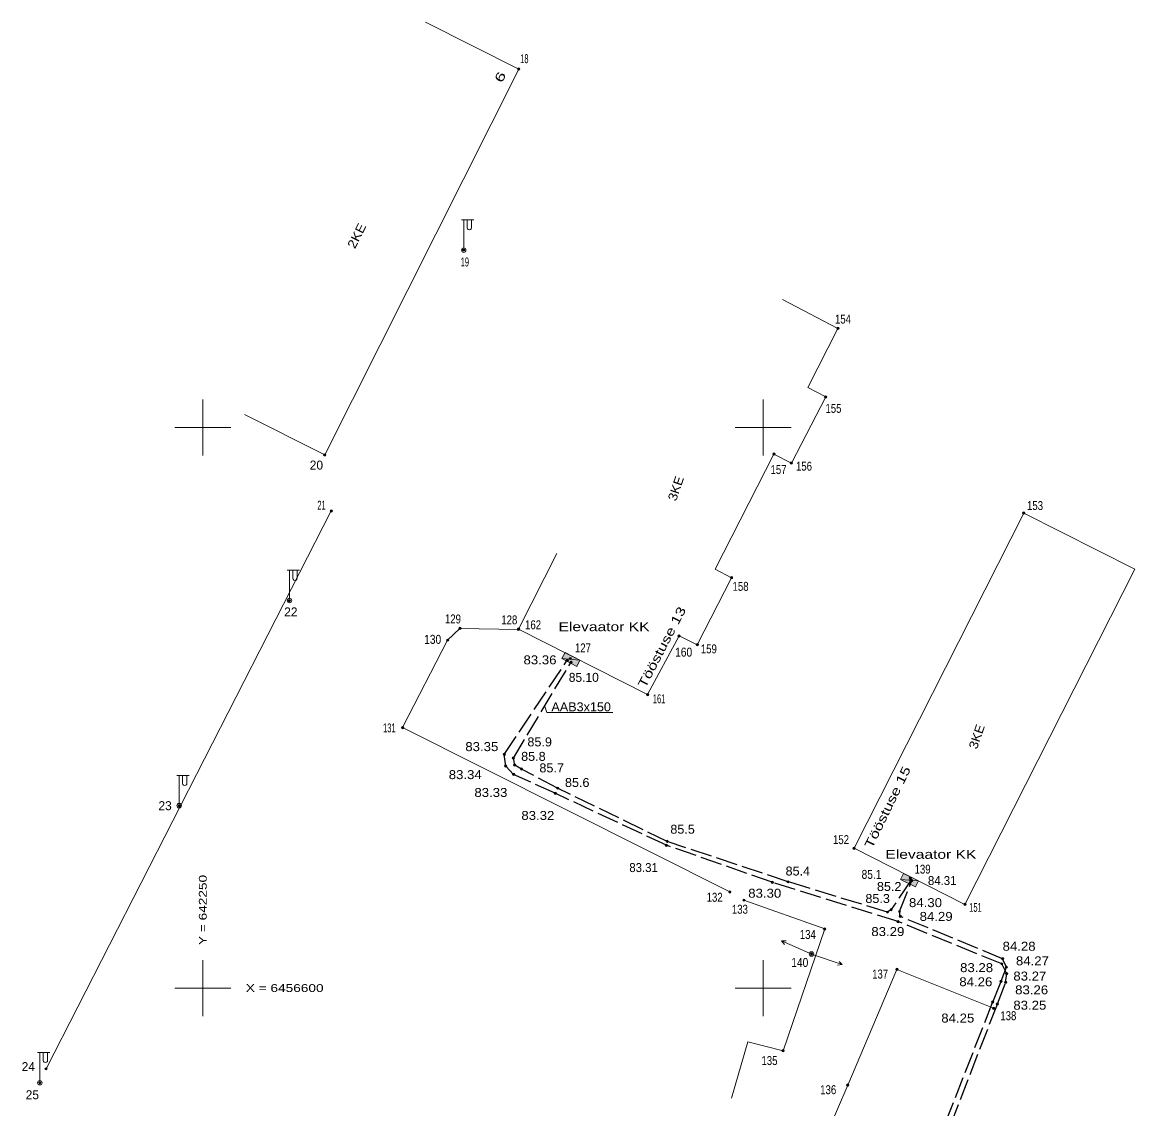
# Model space of a CAD drawing. Extents: x 642048 to 642352, y 6456237 to 6456686.
# Drawn here: x 642233.9 to 642333.1, y 6456589.2 to 6456686.2 of the extents above; entities that cross this region are included whole.
import ezdxf
from ezdxf.enums import TextEntityAlignment as Align

# ---------------------------------------------------------------- set-up
doc = ezdxf.new("R2010")
doc.units = 0
doc.header["$LTSCALE"] = 0.32
doc.header["$PDMODE"] = 32
doc.header["$PDSIZE"] = 0.16
doc.linetypes.add('LONG_DASHED', pattern=[7.5, 6, -1.5])
for name, color, linetype, lineweight in [('1', 7, 'Continuous', 13), ('11', 7, 'Continuous', 13), ('12', 7, 'Continuous', 13), ('21', 7, 'Continuous', 13), ('27', 7, 'Continuous', 13), ('28', 7, 'Continuous', 13), ('49', 7, 'Continuous', 13), ('54', 7, 'Continuous', 13), ('61', 7, 'Continuous', 13)]:
    doc.layers.add(name, color=color, linetype=linetype, lineweight=lineweight)
doc.layers.add('57', color=7, linetype='Continuous')
doc.layers.add('62', color=7, linetype='Continuous')

msp = doc.modelspace()

# ---------------------------------------------------------------- hatches: boundary and pattern name
at = {"layer": '27'}
for points in [[(642282.04, 6456629.4), (642282.32, 6456629.93), (642283.65, 6456629.24)], [(642282.04, 6456629.4), (642283.65, 6456629.24), (642283.37, 6456628.7)], [(642312.24, 6456609.68), (642312.5, 6456610.22), (642313.85, 6456609.56)], [(642312.24, 6456609.68), (642313.85, 6456609.56), (642313.59, 6456609.02)]]:
    msp.add_hatch(color=256, dxfattribs=at).paths.add_polyline_path(points)
at = {"layer": '54'}
for points in [[(642278.29, 6456681.99, 1), (642278.09, 6456681.99, 1)], [(642273.38, 6456665.84, 1), (642273.18, 6456665.84, 1)], [(642306.76, 6456658.86, 1), (642306.56, 6456658.86, 1)], [(642305.67, 6456652.74, 1), (642305.47, 6456652.74, 1)], [(642260.98, 6456647.57, 1), (642260.78, 6456647.57, 1)], [(642301.05, 6456647.64, 1), (642300.85, 6456647.64, 1)], [(642302.61, 6456646.84, 1), (642302.41, 6456646.84, 1)], [(642261.56, 6456642.57, 1), (642261.36, 6456642.57, 1)], [(642323.34, 6456642.38, 1), (642323.14, 6456642.38, 1)], [(642297.27, 6456636.61, 1), (642297.07, 6456636.61, 1)], [(642257.83, 6456634.57, 1), (642257.63, 6456634.57, 1)], [(642273.04, 6456632.09, 1), (642272.84, 6456632.09, 1)], [(642278.24, 6456632, 1), (642278.04, 6456632, 1)], [(642278.27, 6456632.03, 1), (642278.07, 6456632.03, 1)], [(642271.94, 6456631.04, 1), (642271.74, 6456631.04, 1)], [(642292.59, 6456631.42, 1), (642292.39, 6456631.42, 1)], [(642294.21, 6456630.63, 1), (642294.01, 6456630.63, 1)], [(642282.62, 6456629.24, 1), (642282.42, 6456629.24, 1)], [(642282.88, 6456629.4, 1), (642282.68, 6456629.4, 1)], [(642282.95, 6456629.07, 1), (642282.75, 6456629.07, 1)], [(642289.78, 6456626.18, 1), (642289.58, 6456626.18, 1)], [(642267.93, 6456623.24, 1), (642267.73, 6456623.24, 1)], [(642277, 6456620.85, 1), (642276.8, 6456620.85, 1)], [(642277.81, 6456620.52, 1), (642277.61, 6456620.52, 1)], [(642277.12, 6456619.81, 1), (642276.92, 6456619.81, 1)], [(642277.93, 6456619.9, 1), (642277.73, 6456619.9, 1)], [(642278.53, 6456619.54, 1), (642278.33, 6456619.54, 1)], [(642277.83, 6456619.06, 1), (642277.63, 6456619.06, 1)], [(642281.54, 6456617.38, 1), (642281.34, 6456617.38, 1)], [(642281.75, 6456617.83, 1), (642281.55, 6456617.83, 1)], [(642247.99, 6456616.27, 1), (642247.79, 6456616.27, 1)], [(642291.46, 6456612.74, 1), (642291.26, 6456612.74, 1)], [(642291.53, 6456613.08, 1), (642291.33, 6456613.08, 1)], [(642308.2, 6456612.47, 1), (642308, 6456612.47, 1)], [(642300.9, 6456609.44, 1), (642300.7, 6456609.44, 1)], [(642302.31, 6456609.48, 1), (642302.11, 6456609.48, 1)], [(642313.22, 6456609.81, 1), (642313.02, 6456609.81, 1)], [(642313.25, 6456609.6, 1), (642313.05, 6456609.6, 1)], [(642313.34, 6456609.59, 1), (642313.14, 6456609.59, 1)], [(642297.12, 6456608.57, 1), (642296.92, 6456608.57, 1)], [(642298.37, 6456607.84, 1), (642298.17, 6456607.84, 1)], [(642318.09, 6456607.46, 1), (642317.89, 6456607.46, 1)], [(642311.18, 6456606.77, 1), (642310.98, 6456606.77, 1)], [(642311.51, 6456607, 1), (642311.31, 6456607, 1)], [(642312.25, 6456606.83, 1), (642312.05, 6456606.83, 1)], [(642312.32, 6456606.39, 1), (642312.12, 6456606.39, 1)], [(642305.58, 6456605.27, 1), (642305.38, 6456605.27, 1)], [(642312.12, 6456605.93, 1), (642311.92, 6456605.93, 1)], [(642304.4, 6456603.04, 1), (642304.2, 6456603.04, 1)], [(642321.45, 6456602.61, 1), (642321.25, 6456602.61, 1)], [(642312.02, 6456601.66, 1), (642311.82, 6456601.66, 1)], [(642321.38, 6456602.16, 1), (642321.18, 6456602.16, 1)], [(642321.79, 6456601.86, 1), (642321.59, 6456601.86, 1)], [(642321.82, 6456601.28, 1), (642321.62, 6456601.28, 1)], [(642321.31, 6456600.6, 1), (642321.11, 6456600.6, 1)], [(642321.72, 6456600.51, 1), (642321.52, 6456600.51, 1)], [(642320.57, 6456598.75, 1), (642320.37, 6456598.75, 1)], [(642320.99, 6456598.58, 1), (642320.79, 6456598.58, 1)], [(642320.65, 6456598.19, 1), (642320.45, 6456598.19, 1)], [(642301.87, 6456594.41, 1), (642301.67, 6456594.41, 1)], [(642236.12, 6456592.79, 1), (642235.92, 6456592.79, 1)], [(642235.56, 6456591.55, 1), (642235.36, 6456591.55, 1)], [(642307.63, 6456591.34, 1), (642307.43, 6456591.34, 1)]]:
    msp.add_hatch(color=256, dxfattribs=at).paths.add_polyline_path(points)

# ---------------------------------------------------------------- linework, layer by layer
at = {"layer": '1'}
for p, q in [((642269.88, 6456686.17), (642278.19, 6456681.99)), ((642278.19, 6456681.99), (642260.88, 6456647.57)), ((642301.73, 6456661.42), (642306.66, 6456658.86)), ((642306.66, 6456658.86), (642303.97, 6456653.57)), ((642303.97, 6456653.57), (642305.57, 6456652.74)), ((642253.71, 6456651.18), (642260.88, 6456647.57)), ((642300.95, 6456647.64), (642295.72, 6456637.36)), ((642333.14, 6456637.37), (642323.24, 6456642.38)), ((642281.59, 6456638.77), (642278.17, 6456632.03)), ((642295.72, 6456637.36), (642297.17, 6456636.61)), ((642333.14, 6456637.37), (642317.99, 6456607.46))]:
    msp.add_line(p, q, dxfattribs=at)
for points in [[(642305.57, 6456652.74), (642302.51, 6456646.84), (642300.95, 6456647.64)], [(642317.99, 6456607.46), (642308.1, 6456612.47), (642323.24, 6456642.38)], [(642297.17, 6456636.61), (642294.11, 6456630.63), (642292.49, 6456631.42), (642289.68, 6456626.18), (642278.17, 6456632.03)]]:
    msp.add_lwpolyline(points, dxfattribs=at)
at = {"layer": '11'}
for p, q in [((642273.08, 6456668.54), (642274.18, 6456668.54)), ((642273.28, 6456668.54), (642273.28, 6456666.04)), ((642273.58, 6456668.54), (642273.58, 6456667.84)), ((642273.98, 6456668.54), (642273.98, 6456667.84)), ((642257.53, 6456637.27), (642258.63, 6456637.27)), ((642257.73, 6456637.27), (642257.73, 6456634.77)), ((642258.03, 6456637.27), (642258.03, 6456636.57)), ((642258.43, 6456637.27), (642258.43, 6456636.57)), ((642247.69, 6456618.97), (642248.79, 6456618.97)), ((642247.89, 6456618.97), (642247.89, 6456616.47)), ((642248.19, 6456618.97), (642248.19, 6456618.27)), ((642248.59, 6456618.97), (642248.59, 6456618.27)), ((642235.26, 6456594.25), (642236.36, 6456594.25)), ((642235.46, 6456594.25), (642235.46, 6456591.75)), ((642235.76, 6456594.25), (642235.76, 6456593.55)), ((642236.16, 6456594.25), (642236.16, 6456593.55))]:
    msp.add_line(p, q, dxfattribs=at)
for centre in [(642273.28, 6456665.84), (642257.73, 6456634.57), (642247.89, 6456616.27), (642235.46, 6456591.55)]:
    msp.add_circle(centre, 0.2, dxfattribs=at)
for centre in [(642273.78, 6456667.84), (642258.23, 6456636.57), (642248.39, 6456618.27), (642235.96, 6456593.55)]:
    msp.add_arc(centre, 0.2, 179.93931, 0.0607, dxfattribs=at)
at = {"layer": '12'}
for p, q in [((642304.12, 6456603.12), (642301.64, 6456604.2)), ((642304.49, 6456602.97), (642307.04, 6456602.09))]:
    msp.add_line(p, q, dxfattribs=at)
for points in [[(642301.9, 6456603.89), (642301.64, 6456604.2), (642302.05, 6456604.22)], [(642306.76, 6456602.38), (642307.04, 6456602.09), (642306.63, 6456602.04)]]:
    msp.add_lwpolyline(points, dxfattribs=at)
msp.add_circle((642304.3, 6456603.04), 0.2, dxfattribs=at)
msp.add_circle((642304.3, 6456603.04), 0.2, dxfattribs=at)
at = {"layer": '21', "linetype": 'LONG_DASHED', "lineweight": 25}
for points in [[(642283.92, 6456520.34), (642289.99, 6456529.3), (642295.18, 6456537.44), (642300.85, 6456546.27), (642305.71, 6456556.08), (642309.73, 6456566.95), (642312.63, 6456576.16), (642312.96, 6456578.5), (642316.73, 6456587.82), (642320.89, 6456598.58), (642321.62, 6456600.51), (642321.72, 6456601.28), (642321.28, 6456602.16), (642312.02, 6456605.93), (642300.8, 6456609.44), (642291.36, 6456612.74), (642281.44, 6456617.38), (642277.73, 6456619.06), (642277.02, 6456619.81), (642276.9, 6456620.85), (642282.52, 6456629.24)], [(642313.15, 6456609.6), (642311.41, 6456607), (642311.08, 6456606.77), (642302.21, 6456609.48), (642291.43, 6456613.08), (642281.65, 6456617.83), (642278.43, 6456619.54), (642277.83, 6456619.9), (642277.71, 6456620.52), (642282.85, 6456629.07)], [(642283.59, 6456520.78), (642289.56, 6456529.91), (642294.6, 6456537.74), (642300.72, 6456547.13), (642305.29, 6456556.36), (642309.32, 6456567.25), (642312.3, 6456576.25), (642312.59, 6456578.66), (642316.27, 6456587.99), (642320.47, 6456598.75), (642321.21, 6456600.6), (642321.69, 6456601.86), (642321.35, 6456602.61), (642312.22, 6456606.39), (642312.15, 6456606.83), (642313.24, 6456609.59)]]:
    msp.add_lwpolyline(points, dxfattribs=at)
at = {"layer": '21'}
msp.add_lwpolyline([(642286.57, 6456624.59), (642280.69, 6456624.59), (642280.5, 6456625.11)], dxfattribs=at)
at = {"layer": '27'}
for points in [[(642282.04, 6456629.4), (642282.32, 6456629.93), (642283.65, 6456629.24)], [(642282.04, 6456629.4), (642283.65, 6456629.24), (642283.37, 6456628.7)], [(642312.24, 6456609.68), (642312.5, 6456610.22), (642313.85, 6456609.56)], [(642312.24, 6456609.68), (642313.85, 6456609.56), (642313.59, 6456609.02)]]:
    msp.add_lwpolyline(points, close=True, dxfattribs=at)
at = {"layer": '28'}
for p, q in [((642261.46, 6456642.57), (642236.02, 6456592.79)), ((642278.14, 6456632), (642272.94, 6456632.09)), ((642307.53, 6456591.34), (642304.92, 6456585.21))]:
    msp.add_line(p, q, dxfattribs=at)
for points in [[(642272.94, 6456632.09), (642271.84, 6456631.04), (642267.83, 6456623.24), (642297.02, 6456608.57)], [(642298.27, 6456607.84), (642305.48, 6456605.27), (642301.77, 6456594.41), (642298.62, 6456595.19), (642297.17, 6456590.17)], [(642307.53, 6456591.34), (642311.92, 6456601.66), (642320.55, 6456598.19)]]:
    msp.add_lwpolyline(points, dxfattribs=at)
at = {"layer": '54'}
for centre in [(642278.19, 6456681.99), (642273.28, 6456665.84), (642306.66, 6456658.86), (642305.57, 6456652.74), (642260.88, 6456647.57), (642300.95, 6456647.64), (642302.51, 6456646.84), (642261.46, 6456642.57), (642323.24, 6456642.38), (642297.17, 6456636.61), (642257.73, 6456634.57), (642272.94, 6456632.09), (642278.14, 6456632), (642278.17, 6456632.03), (642271.84, 6456631.04), (642292.49, 6456631.42), (642294.11, 6456630.63), (642282.52, 6456629.24), (642282.78, 6456629.4), (642282.85, 6456629.07), (642289.68, 6456626.18), (642267.83, 6456623.24), (642276.9, 6456620.85), (642277.71, 6456620.52), (642277.02, 6456619.81), (642277.83, 6456619.9), (642278.43, 6456619.54), (642277.73, 6456619.06), (642281.44, 6456617.38), (642281.65, 6456617.83), (642247.89, 6456616.27), (642291.36, 6456612.74), (642291.43, 6456613.08), (642308.1, 6456612.47), (642300.8, 6456609.44), (642302.21, 6456609.48), (642313.12, 6456609.81), (642313.15, 6456609.6), (642313.24, 6456609.59), (642297.02, 6456608.57), (642298.27, 6456607.84), (642317.99, 6456607.46), (642311.08, 6456606.77), (642311.41, 6456607), (642312.15, 6456606.83), (642312.22, 6456606.39), (642305.48, 6456605.27), (642312.02, 6456605.93), (642304.3, 6456603.04), (642321.35, 6456602.61), (642311.92, 6456601.66), (642321.28, 6456602.16), (642321.69, 6456601.86), (642321.72, 6456601.28), (642321.21, 6456600.6), (642321.62, 6456600.51), (642320.47, 6456598.75), (642320.89, 6456598.58), (642320.55, 6456598.19), (642301.77, 6456594.41), (642236.02, 6456592.79), (642235.46, 6456591.55), (642307.53, 6456591.34)]:
    msp.add_circle(centre, 0.1, dxfattribs=at)
for p in [(642278.19, 6456681.99), (642273.28, 6456665.84), (642306.66, 6456658.86), (642305.57, 6456652.74), (642260.88, 6456647.57), (642300.95, 6456647.64), (642302.51, 6456646.84), (642261.46, 6456642.57), (642323.24, 6456642.38), (642297.17, 6456636.61), (642257.73, 6456634.57), (642272.94, 6456632.09), (642278.14, 6456632), (642278.17, 6456632.03), (642271.84, 6456631.04), (642292.49, 6456631.42), (642294.11, 6456630.63), (642282.52, 6456629.24), (642282.78, 6456629.4), (642282.85, 6456629.07), (642289.68, 6456626.18), (642267.83, 6456623.24), (642276.9, 6456620.85), (642277.71, 6456620.52), (642277.02, 6456619.81), (642277.83, 6456619.9), (642278.43, 6456619.54), (642277.73, 6456619.06), (642281.44, 6456617.38), (642281.65, 6456617.83), (642247.89, 6456616.27), (642291.36, 6456612.74), (642291.43, 6456613.08), (642308.1, 6456612.47), (642300.8, 6456609.44), (642302.21, 6456609.48), (642313.12, 6456609.81), (642313.15, 6456609.6), (642313.24, 6456609.59), (642297.02, 6456608.57), (642298.27, 6456607.84), (642317.99, 6456607.46), (642311.08, 6456606.77), (642311.41, 6456607), (642312.15, 6456606.83), (642312.22, 6456606.39), (642305.48, 6456605.27), (642312.02, 6456605.93), (642304.3, 6456603.04), (642321.35, 6456602.61), (642311.92, 6456601.66), (642321.28, 6456602.16), (642321.69, 6456601.86), (642321.72, 6456601.28), (642321.21, 6456600.6), (642321.62, 6456600.51), (642320.47, 6456598.75), (642320.89, 6456598.58), (642320.55, 6456598.19), (642301.77, 6456594.41), (642236.02, 6456592.79), (642235.46, 6456591.55), (642307.53, 6456591.34)]:
    msp.add_point(p, dxfattribs=at)
at = {"layer": '61'}
for p, q in [((642250, 6456652.5), (642250, 6456647.5)), ((642300, 6456652.5), (642300, 6456647.5)), ((642247.5, 6456650), (642252.5, 6456650)), ((642297.5, 6456650), (642302.5, 6456650)), ((642250, 6456602.5), (642250, 6456597.5)), ((642300, 6456602.5), (642300, 6456597.5)), ((642247.5, 6456600), (642252.5, 6456600)), ((642297.5, 6456600), (642302.5, 6456600))]:
    msp.add_line(p, q, dxfattribs=at)

# ---------------------------------------------------------------- texts
at = {"layer": '21', "width": 1.05}
msp.add_text('AAB3x150', height=0.8, dxfattribs=at).set_placement((642281.1, 6456624.69))
at = {"layer": '49'}
for s, width, p in [('83.36', 1.1, (642278.61, 6456628.88)), ('85.9', 1.05, (642278.96, 6456621.56)), ('83.35', 1.1, (642273.42, 6456621.14)), ('85.8', 1.05, (642278.4, 6456620.27)), ('83.34', 1.1, (642271.94, 6456618.64)), ('85.7', 1.05, (642280.03, 6456619.24)), ('85.6', 1.05, (642282.31, 6456617.94)), ('83.33', 1.1, (642274.23, 6456617.05)), ('83.32', 1.1, (642278.42, 6456615)), ('85.5', 1.05, (642291.71, 6456613.77)), ('83.31', 0.95, (642288.05, 6456610.35)), ('85.4', 1.05, (642301.99, 6456610.04)), ('85.1', 0.85, (642308.77, 6456609.74)), ('85.2', 1.05, (642310.14, 6456608.66)), ('84.31', 0.95, (642314.69, 6456609.19)), ('83.30', 1.1, (642298.66, 6456608.06)), ('85.3', 1.05, (642309.11, 6456607.59)), ('84.30', 1.1, (642313, 6456607.22)), ('84.29', 1.1, (642313.95, 6456605.99)), ('83.29', 1.1, (642309.64, 6456604.64)), ('84.28', 1.1, (642321.35, 6456603.33)), ('84.27', 1.1, (642322.54, 6456602.03)), ('83.28', 1.1, (642317.56, 6456601.42)), ('83.27', 1.1, (642322.31, 6456600.67)), ('84.26', 1.1, (642317.49, 6456600.16)), ('83.26', 1.1, (642322.47, 6456599.44)), ('83.25', 1.1, (642322.31, 6456598.07)), ('84.25', 1.1, (642315.88, 6456596.92))]:
    msp.add_text(s, height=0.8, dxfattribs=dict(at, width=width)).set_placement(p)
msp.add_text('85.10', height=0.8, dxfattribs=at).set_placement((642282.65, 6456627.32))
at = {"layer": '57'}
for s, height, rotation, width, p in [('6', 0.8, 63.358, 1.5, (642276.889, 6456681.106)), ('2KE', 0.7999, 63.358, 1.15, (642264.09, 6456666.936)), ('3KE', 0.8, 71.245, 1.1, (642292.582, 6456644.446)), ('Tööstuse 13', 0.7998, 62.585, 1.35, (642291.313, 6456630.231)), ('3KE', 0.8, 71.245, 1.1, (642319.422, 6456622.306)), ('Tööstuse 15', 0.8, 64.077, 1.35, (642311.452, 6456615.965))]:
    msp.add_text(s, height=height, rotation=rotation, dxfattribs=dict(at, width=width)).set_placement(p, align=Align.CENTER)
at = {"layer": '57', "width": 1.3}
for p in [(642285.795, 6456631.84), (642314.955, 6456611.53)]:
    msp.add_text('Elevaator KK', height=0.8, dxfattribs=at).set_placement(p, align=Align.CENTER)
msp.add_text(' Y = 642250', height=0.7, rotation=90, dxfattribs=at).set_placement((642250.35, 6456603.5))
msp.add_text(' X = 6456600', height=0.7, dxfattribs=at).set_placement((642253.5, 6456599.65))
at = {"layer": '62'}
for s, width, p in [('18', 0.6, (642278.32, 6456682.52)), ('19', 0.6, (642273.01, 6456664.38)), ('154', 0.8, (642306.4, 6456659.29)), ('155', 0.8, (642305.55, 6456651.32)), ('156', 0.8, (642302.92, 6456646.16)), ('157', 0.8, (642300.65, 6456645.86)), ('21', 0.6, (642260.22, 6456642.68)), ('153', 0.8, (642323.53, 6456642.65)), ('158', 0.8, (642297.26, 6456635.44)), ('129', 0.8, (642271.6, 6456632.53)), ('128', 0.8, (642276.63, 6456632.45)), ('162', 0.8, (642278.75, 6456632.01)), ('130', 0.85, (642269.75, 6456630.71)), ('127', 0.8, (642283.2, 6456629.95)), ('160', 0.85, (642292.14, 6456629.57)), ('159', 0.8, (642294.43, 6456629.86)), ('161', 0.55, (642290.15, 6456625.41)), ('131', 0.55, (642266.08, 6456622.81)), ('152', 0.8, (642306.22, 6456612.84)), ('139', 0.8, (642313.5, 6456610.21)), ('132', 0.8, (642294.95, 6456607.7)), ('133', 0.8, (642297.2, 6456606.63)), ('151', 0.55, (642318.37, 6456606.8)), ('134', 0.8, (642303.26, 6456604.38)), ('140', 0.85, (642302.5, 6456601.88)), ('137', 0.8, (642309.71, 6456600.85)), ('138', 0.8, (642321.15, 6456597.13)), ('135', 0.8, (642299.84, 6456593.13)), ('136', 0.8, (642305.08, 6456590.53))]:
    msp.add_text(s, height=0.8, dxfattribs=dict(at, width=width)).set_placement(p)
for s, p in [('20', (642259.54, 6456646.26)), ('22', (642257.26, 6456633.16)), ('23', (642246.04, 6456615.87)), ('24', (642233.84, 6456592.59)), ('25', (642234.2, 6456590.08))]:
    msp.add_text(s, height=0.8, dxfattribs=at).set_placement(p)

doc.saveas('drawing.dxf')
